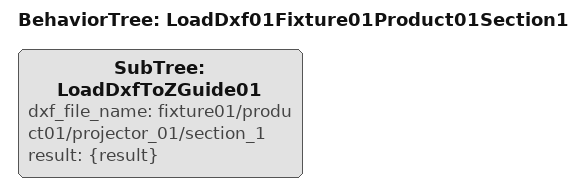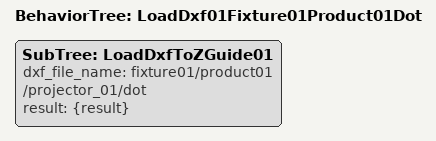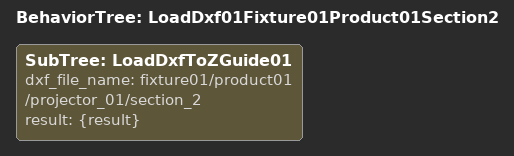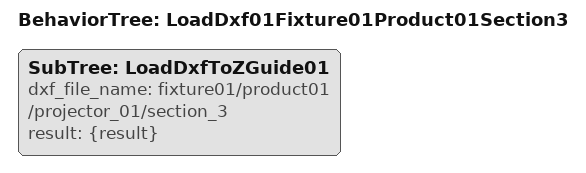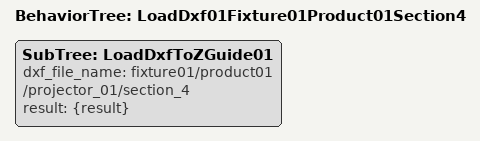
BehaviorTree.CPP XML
<BehaviorTree ID="LoadDxf01Fixture01Product01Section1">
    <SubTree ID="LoadDxfToZGuide01" dxf_file_name="fixture01/product01/projector_01/section_1" result="{result}"/>
</BehaviorTree>

<BehaviorTree ID="LoadDxf01Fixture01Product01Dot">
    <SubTree ID="LoadDxfToZGuide01" dxf_file_name="fixture01/product01/projector_01/dot" result="{result}"/>
</BehaviorTree>

<BehaviorTree ID="LoadDxf01Fixture01Product01Section2">
    <SubTree ID="LoadDxfToZGuide01" dxf_file_name="fixture01/product01/projector_01/section_2" result="{result}"/>
</BehaviorTree>

<BehaviorTree ID="LoadDxf01Fixture01Product01Section3">
    <SubTree ID="LoadDxfToZGuide01" dxf_file_name="fixture01/product01/projector_01/section_3" result="{result}"/>
</BehaviorTree>

<BehaviorTree ID="LoadDxf01Fixture01Product01Section4">
    <SubTree ID="LoadDxfToZGuide01" dxf_file_name="fixture01/product01/projector_01/section_4" result="{result}"/>
</BehaviorTree>
